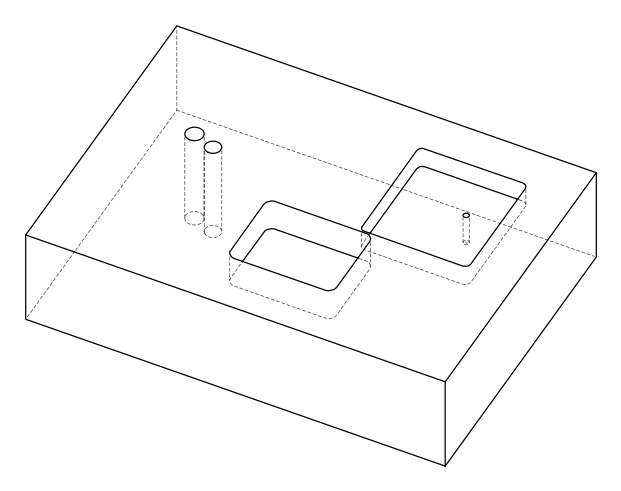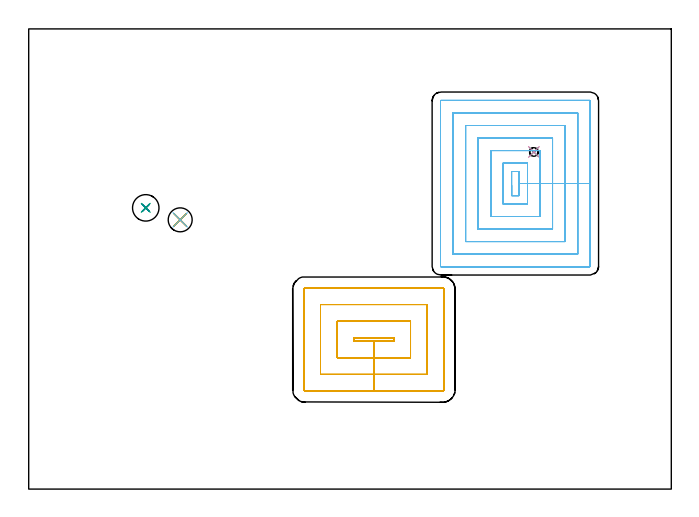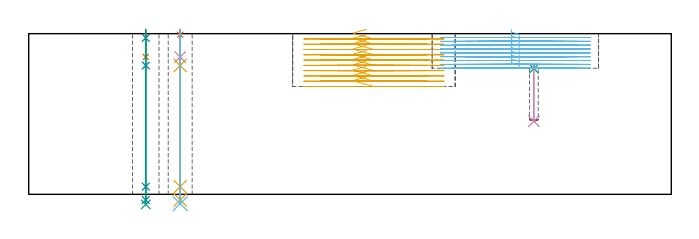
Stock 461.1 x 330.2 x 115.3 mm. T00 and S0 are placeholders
(PLAN: 12 operations, 9 tool changes, 52.9 min)
(1 SPOT_DRILL | STEP1HOLE | NXT0321_9005460120000 | 0.03 min | 2 mm3)
(2 SPOT_DRILL_1 | STEP1HOLE_1 | NXT0321_9005460120000 | 0.05 min | 182 mm3)
(3 SPOT_DRILL_2 | STEP1POCKET | NXT0321_9005460120000 | 0.03 min | 2667 mm3)
(4 DRILL_BLIND_HOLE_INTO_CENTER | STEP1HOLE | NXT0301_083 | 0.08 min | 1509 mm3)
(5 GUN_DRILL_THROUGH_HOLE | STEP1HOLE | UGT0307_008 | 0.58 min | 9440 mm3)
(6 DRILL_TO_ENLARGE_THROUGH_HOLE | STEP1HOLE | UGT0301_243 | 0.5 min | 15783 mm3)
(7 DRILL_BLIND_HOLE_INTO_CENTER_1 | STEP1HOLE_1 | NXT0301_083 | 0.08 min | 1347 mm3)
(8 GUN_DRILL_THROUGH_HOLE_1 | STEP1HOLE_1 | UGT0307_008 | 0.59 min | 9441 mm3)
(9 DRILL_TO_ENLARGE_THROUGH_HOLE_1 | STEP1HOLE_1 | UGT0301_048 | 0.5 min | 21660 mm3)
(10 DRILL_BLIND_HOLE_INTO_CENTER_2 | STEP1POCKET | NXT0301_033 | 0.17 min | 1127 mm3)
(11 MILL_RECTANGULAR_POCKET | POCKET_RECTANGULAR_STRAIGHT | NXT0201_012 | Follow Part, ap 4, ae 75% | 18.22 min | 395526 mm3)
(12 MILL_RECTANGULAR_POCKET_1 | POCKET_RECTANGULAR_STRAIGHT_1 | NXT0201_011 | Follow Part, ap 3, ae 75% | 32.12 min | 385331 mm3)
(TOOL NXT0321_9005460120000 | NC Spot Drill, 142deg, 12mm, Carbide, Uncoated | D12 PA142 FL30 Z2)
(TOOL NXT0301_083 | Carbide Drill 11.2mm [860.1-1120-056A1-MM 2214] | D11.2 PA140 FL72 Z2)
(TOOL UGT0307_008 | Gun Drill 11 mm | D11 PA130 FL24 Z1)
(TOOL UGT0301_243 | Twist Drill 17.2 mm | D17.2 PA118 FL130 Z2)
(TOOL UGT0301_048 | Twist Drill 19 mm | D19 PA118 FL135 Z2)
(TOOL NXT0301_033 | Carbide Drill 6.2mm [860.1-0620-031A1-MM 2214] | D6.2 PA140 FL53 Z2)
(TOOL NXT0201_012 | ENDMILL 16mm [2P460-1600-NA 1630] | D16 FL38 Z6)
(TOOL NXT0201_011 | ENDMILL 12mm [2P460-1200-NA 1630] | D12 FL38 Z6)
(OP 1 SPOT_DRILL)
G17 G21 G94 G90
T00 M6
G54
G17 G0 G90 X108.7 Y193.2 S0 M3
G43 Z125.3 H0
G94 G81 G98 Z114.56 F250. R118.3
G80
M5
M2
(OP 2 SPOT_DRILL_1)
G17 G21 G94 G90
T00 M6
G54
G17 G0 G90 X84. Y201.8 S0 M3
G43 Z125.3 H0
G94 G81 G98 Z112.3 F250. R118.3
G80
M5
M2
(OP 3 SPOT_DRILL_2)
G17 G21 G94 G90
T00 M6
G54
G17 G0 G90 X362.5 Y241.9 S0 M3
G43 Z125.3 H0
G94 G81 G98 Z90.233 F250. R93.5
G80
M5
M2
(OP 4 DRILL_BLIND_HOLE_INTO_CENTER)
G17 G21 G94 G90
T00 M6
G54
G17 G0 G90 X108.7 Y193.2 S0 M3
G43 Z125.3 H1
G94 G81 G98 Z98.5 F250. R117.3
G80
M5
M2
(OP 5 GUN_DRILL_THROUGH_HOLE)
G17 G21 G94 G90
T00 M6
G54
G17 G0 G90 X108.7 Y193.2 M8
G43 Z125.3 H0
Z111.467
S716 M3
G94 G1 Z92.437 F125. M26
G4 X.084
Z5.5 F250.
G4 X.084
Z-4.065 F125.
G4 X.084
M5
M9
G0 Z111.467
Z125.3
M2
(OP 6 DRILL_TO_ENLARGE_THROUGH_HOLE)
G17 G21 G94 G90
T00 M6
G54
G17 G0 G90 X108.7 Y193.2 S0 M3
G43 Z125.3 H0
G94 G73 G98 Z-6.667 F250. Q15.246 R117.3
G80
M5
M2
(OP 7 DRILL_BLIND_HOLE_INTO_CENTER_1)
G17 G21 G94 G90
T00 M6
G54
G17 G0 G90 X84. Y201.8 S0 M3
G43 Z125.3 H1
G94 G81 G98 Z98.5 F250. R117.3
G80
M5
M2
(OP 8 GUN_DRILL_THROUGH_HOLE_1)
G17 G21 G94 G90
T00 M6
G54
G17 G0 G90 X84. Y201.8 M8
G43 Z125.3 H0
Z112.614
S716 M3
G94 G1 Z92.437 F125. M26
G4 X.084
Z5.5 F250.
G4 X.084
Z-4.065 F125.
G4 X.084
M5
M9
G0 Z112.614
Z125.3
M2
(OP 9 DRILL_TO_ENLARGE_THROUGH_HOLE_1)
G17 G21 G94 G90
T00 M6
G54
G17 G0 G90 X84. Y201.8 S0 M3
G43 Z125.3 H0
G94 G73 G98 Z-7.208 F250. Q17.501 R117.3
G80
M5
M2
(OP 10 DRILL_BLIND_HOLE_INTO_CENTER_2)
G17 G21 G94 G90
T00 M6
G54
G17 G0 G90 X362.5 Y241.9 S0 M3
G43 Z125.3 H1
G94 G81 G98 Z52.4 F250. R92.5
G80
M5
M2
(OP 11 MILL_RECTANGULAR_POCKET)
G17 G21 G94 G90
T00 M6
G54
G17 G0 G90 X242.341 Y108.4 S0 M3
G43 Z125.3 H1
Z118.3
G94 G1 X233.4 Z115.904 F250.
Y106.3 Z115.342
X247.7 Z111.51
X262. F500.
Y108.4
X233.4
Y106.3
X247.7
Y94.3
X274.
Y120.4
X221.4
Y94.3
X247.7
Y82.3
X286.
Y132.4
X209.4
Y82.3
X247.7
Y70.3
X296.9
G3 X298. Y71.4 R1.1
G1 Y143.3
G3 X296.9 Y144.4 R1.1
G1 X198.5
G3 X197.4 Y143.3 R1.1
G1 Y71.4
G3 X198.5 Y70.3 R1.1
G1 X247.7
X248.7
G0 X242.341 Y108.4 Z114.51
G1 X233.4 Z112.114 F250.
Y106.3 Z111.552
X247.7 Z107.72
X262. F500.
Y108.4
X233.4
Y106.3
X247.7
Y94.3
X274.
Y120.4
X221.4
Y94.3
X247.7
Y82.3
X286.
Y132.4
X209.4
Y82.3
X247.7
Y70.3
X296.9
G3 X298. Y71.4 R1.1
G1 Y143.3
G3 X296.9 Y144.4 R1.1
G1 X198.5
G3 X197.4 Y143.3 R1.1
G1 Y71.4
G3 X198.5 Y70.3 R1.1
G1 X247.7
X248.7
G0 X242.341 Y108.4 Z110.72
G1 X233.4 Z108.324 F250.
Y106.3 Z107.762
X247.7 Z103.93
X262. F500.
Y108.4
X233.4
Y106.3
X247.7
Y94.3
X274.
Y120.4
X221.4
Y94.3
X247.7
Y82.3
X286.
Y132.4
X209.4
Y82.3
X247.7
Y70.3
X296.9
G3 X298. Y71.4 R1.1
G1 Y143.3
G3 X296.9 Y144.4 R1.1
G1 X198.5
G3 X197.4 Y143.3 R1.1
G1 Y71.4
G3 X198.5 Y70.3 R1.1
G1 X247.7
X248.7
G0 X242.341 Y108.4 Z106.93
G1 X233.4 Z104.534 F250.
Y106.3 Z103.972
X247.7 Z100.14
X262. F500.
Y108.4
X233.4
Y106.3
X247.7
Y94.3
X274.
Y120.4
X221.4
Y94.3
X247.7
Y82.3
X286.
Y132.4
X209.4
Y82.3
X247.7
Y70.3
X296.9
G3 X298. Y71.4 R1.1
G1 Y143.3
G3 X296.9 Y144.4 R1.1
G1 X198.5
G3 X197.4 Y143.3 R1.1
G1 Y71.4
G3 X198.5 Y70.3 R1.1
G1 X247.7
X248.7
G0 X242.341 Y108.4 Z103.14
G1 X233.4 Z100.744 F250.
Y106.3 Z100.182
X247.7 Z96.35
X262. F500.
Y108.4
X233.4
Y106.3
X247.7
Y94.3
X274.
Y120.4
X221.4
Y94.3
X247.7
Y82.3
X286.
Y132.4
X209.4
Y82.3
X247.7
Y70.3
X296.9
G3 X298. Y71.4 R1.1
G1 Y143.3
G3 X296.9 Y144.4 R1.1
G1 X198.5
G3 X197.4 Y143.3 R1.1
G1 Y71.4
G3 X198.5 Y70.3 R1.1
G1 X247.7
X248.7
G0 X242.341 Y108.4 Z99.35
G1 X233.4 Z96.954 F250.
Y106.3 Z96.392
X247.7 Z92.56
X262. F500.
Y108.4
X233.4
Y106.3
X247.7
Y94.3
X274.
Y120.4
X221.4
Y94.3
X247.7
Y82.3
X286.
Y132.4
X209.4
Y82.3
X247.7
Y70.3
X296.9
G3 X298. Y71.4 R1.1
G1 Y143.3
G3 X296.9 Y144.4 R1.1
G1 X198.5
G3 X197.4 Y143.3 R1.1
G1 Y71.4
G3 X198.5 Y70.3 R1.1
G1 X247.7
X248.7
G0 X242.341 Y108.4 Z95.56
G1 X233.4 Z93.164 F250.
Y106.3 Z92.602
X247.7 Z88.77
X262. F500.
Y108.4
X233.4
Y106.3
X247.7
Y94.3
X274.
Y120.4
X221.4
Y94.3
X247.7
Y82.3
X286.
Y132.4
X209.4
Y82.3
X247.7
Y70.3
X296.9
G3 X298. Y71.4 R1.1
G1 Y143.3
G3 X296.9 Y144.4 R1.1
G1 X198.5
G3 X197.4 Y143.3 R1.1
G1 Y71.4
G3 X198.5 Y70.3 R1.1
G1 X247.7
X248.7
G0 X242.341 Y108.4 Z91.77
G1 X233.4 Z89.374 F250.
Y106.3 Z88.812
X247.7 Z84.98
X262. F500.
Y108.4
X233.4
Y106.3
X247.7
Y94.3
X274.
Y120.4
X221.4
Y94.3
X247.7
Y82.3
X286.
Y132.4
X209.4
Y82.3
X247.7
Y70.3
X296.9
G3 X298. Y71.4 R1.1
G1 Y143.3
G3 X296.9 Y144.4 R1.1
G1 X198.5
G3 X197.4 Y143.3 R1.1
G1 Y71.4
G3 X198.5 Y70.3 R1.1
G1 X247.7
X248.7
G0 X242.341 Y108.4 Z87.98
G1 X233.4 Z85.584 F250.
Y106.3 Z85.022
X247.7 Z81.19
X262. F500.
Y108.4
X233.4
Y106.3
X247.7
Y94.3
X274.
Y120.4
X221.4
Y94.3
X247.7
Y82.3
X286.
Y132.4
X209.4
Y82.3
X247.7
Y70.3
X296.9
G3 X298. Y71.4 R1.1
G1 Y143.3
G3 X296.9 Y144.4 R1.1
G1 X198.5
G3 X197.4 Y143.3 R1.1
G1 Y71.4
G3 X198.5 Y70.3 R1.1
G1 X247.7
X248.7
G0 X242.341 Y108.4 Z84.19
G1 X233.4 Z81.794 F250.
Y106.3 Z81.232
X247.7 Z77.4
X262. F500.
Y108.4
X233.4
Y106.3
X247.7
Y94.3
X274.
Y120.4
X221.4
Y94.3
X247.7
Y82.3
X286.
Y132.4
X209.4
Y82.3
X247.7
Y70.3
X296.9
G3 X298. Y71.4 R1.1
G1 Y143.3
G3 X296.9 Y144.4 R1.1
G1 X198.5
G3 X197.4 Y143.3 R1.1
G1 Y71.4
G3 X198.5 Y70.3 R1.1
G1 X247.7
X248.7
G0 Z125.3
M5
M2
(OP 12 MILL_RECTANGULAR_POCKET_1)
G17 G21 G94 G90
T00 M6
G54
G17 G0 G90 X346.5 Y218.03 S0 M3
G43 Z125.3 H1
Z118.3
G94 G1 Y210.6 Z116.309 F250.
X351.9 Z114.862
Y219.25 Z112.544
Y227.9 F500.
X346.5
Y210.6
X351.9
Y219.25
X357.9
Y233.9
X340.5
Y204.6
X357.9
Y219.25
X366.9
Y242.9
X331.5
Y195.6
X366.9
Y219.25
X375.9
Y251.9
X322.5
Y186.6
X375.9
Y219.25
X384.9
Y260.9
X313.5
Y177.6
X384.9
Y219.25
X393.9
Y269.9
X304.5
Y168.6
X393.9
Y219.25
X402.9
Y278.6
G3 X402.6 Y278.9 R0.3
G1 X295.8
G3 X295.5 Y278.6 R0.3
G1 Y159.9
G3 X295.8 Y159.6 R0.3
G1 X402.6
G3 X402.9 Y159.9 R0.3
G1 Y219.25
Y220.25
G0 X346.5 Y218.03 Z115.544
G1 Y210.6 Z113.554 F250.
X351.9 Z112.107
Y219.25 Z109.789
Y227.9 F500.
X346.5
Y210.6
X351.9
Y219.25
X357.9
Y233.9
X340.5
Y204.6
X357.9
Y219.25
X366.9
Y242.9
X331.5
Y195.6
X366.9
Y219.25
X375.9
Y251.9
X322.5
Y186.6
X375.9
Y219.25
X384.9
Y260.9
X313.5
Y177.6
X384.9
Y219.25
X393.9
Y269.9
X304.5
Y168.6
X393.9
Y219.25
X402.9
Y278.6
G3 X402.6 Y278.9 R0.3
G1 X295.8
G3 X295.5 Y278.6 R0.3
G1 Y159.9
G3 X295.8 Y159.6 R0.3
G1 X402.6
G3 X402.9 Y159.9 R0.3
G1 Y219.25
Y220.25
G0 X346.5 Y218.03 Z112.789
G1 Y210.6 Z110.798 F250.
X351.9 Z109.351
Y219.25 Z107.033
Y227.9 F500.
X346.5
Y210.6
X351.9
Y219.25
X357.9
Y233.9
X340.5
Y204.6
X357.9
Y219.25
X366.9
Y242.9
X331.5
Y195.6
X366.9
Y219.25
X375.9
Y251.9
X322.5
Y186.6
X375.9
Y219.25
X384.9
Y260.9
X313.5
Y177.6
X384.9
Y219.25
X393.9
Y269.9
X304.5
Y168.6
X393.9
Y219.25
X402.9
Y278.6
G3 X402.6 Y278.9 R0.3
G1 X295.8
G3 X295.5 Y278.6 R0.3
G1 Y159.9
G3 X295.8 Y159.6 R0.3
G1 X402.6
G3 X402.9 Y159.9 R0.3
G1 Y219.25
Y220.25
G0 X346.5 Y218.03 Z110.033
G1 Y210.6 Z108.042 F250.
X351.9 Z106.595
Y219.25 Z104.278
Y227.9 F500.
X346.5
Y210.6
X351.9
Y219.25
X357.9
Y233.9
X340.5
Y204.6
X357.9
Y219.25
X366.9
Y242.9
X331.5
Y195.6
X366.9
Y219.25
X375.9
Y251.9
X322.5
Y186.6
X375.9
Y219.25
X384.9
Y260.9
X313.5
Y177.6
X384.9
Y219.25
X393.9
Y269.9
X304.5
Y168.6
X393.9
Y219.25
X402.9
Y278.6
G3 X402.6 Y278.9 R0.3
G1 X295.8
G3 X295.5 Y278.6 R0.3
G1 Y159.9
G3 X295.8 Y159.6 R0.3
G1 X402.6
G3 X402.9 Y159.9 R0.3
G1 Y219.25
Y220.25
G0 X346.5 Y218.03 Z107.278
G1 Y210.6 Z105.287 F250.
X351.9 Z103.84
Y219.25 Z101.522
Y227.9 F500.
X346.5
Y210.6
X351.9
Y219.25
X357.9
Y233.9
X340.5
Y204.6
X357.9
Y219.25
X366.9
Y242.9
X331.5
Y195.6
X366.9
Y219.25
X375.9
Y251.9
X322.5
Y186.6
X375.9
Y219.25
X384.9
Y260.9
X313.5
Y177.6
X384.9
Y219.25
X393.9
Y269.9
X304.5
Y168.6
X393.9
Y219.25
X402.9
Y278.6
G3 X402.6 Y278.9 R0.3
G1 X295.8
G3 X295.5 Y278.6 R0.3
G1 Y159.9
G3 X295.8 Y159.6 R0.3
G1 X402.6
G3 X402.9 Y159.9 R0.3
G1 Y219.25
Y220.25
G0 X346.5 Y218.03 Z104.522
G1 Y210.6 Z102.531 F250.
X351.9 Z101.084
Y219.25 Z98.767
Y227.9 F500.
X346.5
Y210.6
X351.9
Y219.25
X357.9
Y233.9
X340.5
Y204.6
X357.9
Y219.25
X366.9
Y242.9
X331.5
Y195.6
X366.9
Y219.25
X375.9
Y251.9
X322.5
Y186.6
X375.9
Y219.25
X384.9
Y260.9
X313.5
Y177.6
X384.9
Y219.25
X393.9
Y269.9
X304.5
Y168.6
X393.9
Y219.25
X402.9
Y278.6
G3 X402.6 Y278.9 R0.3
G1 X295.8
G3 X295.5 Y278.6 R0.3
G1 Y159.9
G3 X295.8 Y159.6 R0.3
G1 X402.6
G3 X402.9 Y159.9 R0.3
G1 Y219.25
Y220.25
G0 X346.5 Y218.03 Z101.767
G1 Y210.6 Z99.776 F250.
X351.9 Z98.329
Y219.25 Z96.011
Y227.9 F500.
X346.5
Y210.6
X351.9
Y219.25
X357.9
Y233.9
X340.5
Y204.6
X357.9
Y219.25
X366.9
Y242.9
X331.5
Y195.6
X366.9
Y219.25
X375.9
Y251.9
X322.5
Y186.6
X375.9
Y219.25
X384.9
Y260.9
X313.5
Y177.6
X384.9
Y219.25
X393.9
Y269.9
X304.5
Y168.6
X393.9
Y219.25
X402.9
Y278.6
G3 X402.6 Y278.9 R0.3
G1 X295.8
G3 X295.5 Y278.6 R0.3
G1 Y159.9
G3 X295.8 Y159.6 R0.3
G1 X402.6
G3 X402.9 Y159.9 R0.3
G1 Y219.25
Y220.25
G0 X346.5 Y218.03 Z99.011
G1 Y210.6 Z97.02 F250.
X351.9 Z95.573
Y219.25 Z93.256
Y227.9 F500.
X346.5
Y210.6
X351.9
Y219.25
X357.9
Y233.9
X340.5
Y204.6
X357.9
Y219.25
X366.9
Y242.9
X331.5
Y195.6
X366.9
Y219.25
X375.9
Y251.9
X322.5
Y186.6
X375.9
Y219.25
X384.9
Y260.9
X313.5
Y177.6
X384.9
Y219.25
X393.9
Y269.9
X304.5
Y168.6
X393.9
Y219.25
X402.9
Y278.6
G3 X402.6 Y278.9 R0.3
G1 X295.8
G3 X295.5 Y278.6 R0.3
G1 Y159.9
G3 X295.8 Y159.6 R0.3
G1 X402.6
G3 X402.9 Y159.9 R0.3
G1 Y219.25
Y220.25
G0 X346.5 Y218.03 Z96.256
G1 Y210.6 Z94.265 F250.
X351.9 Z92.818
Y219.25 Z90.5
Y227.9 F500.
X346.5
Y210.6
X351.9
Y219.25
X357.9
Y233.9
X340.5
Y204.6
X357.9
Y219.25
X366.9
Y242.9
X331.5
Y195.6
X366.9
Y219.25
X375.9
Y251.9
X322.5
Y186.6
X375.9
Y219.25
X384.9
Y260.9
X313.5
Y177.6
X384.9
Y219.25
X393.9
Y269.9
X304.5
Y168.6
X393.9
Y219.25
X402.9
Y278.6
G3 X402.6 Y278.9 R0.3
G1 X295.8
G3 X295.5 Y278.6 R0.3
G1 Y159.9
G3 X295.8 Y159.6 R0.3
G1 X402.6
G3 X402.9 Y159.9 R0.3
G1 Y219.25
Y220.25
G0 Z125.3
M5
M2
